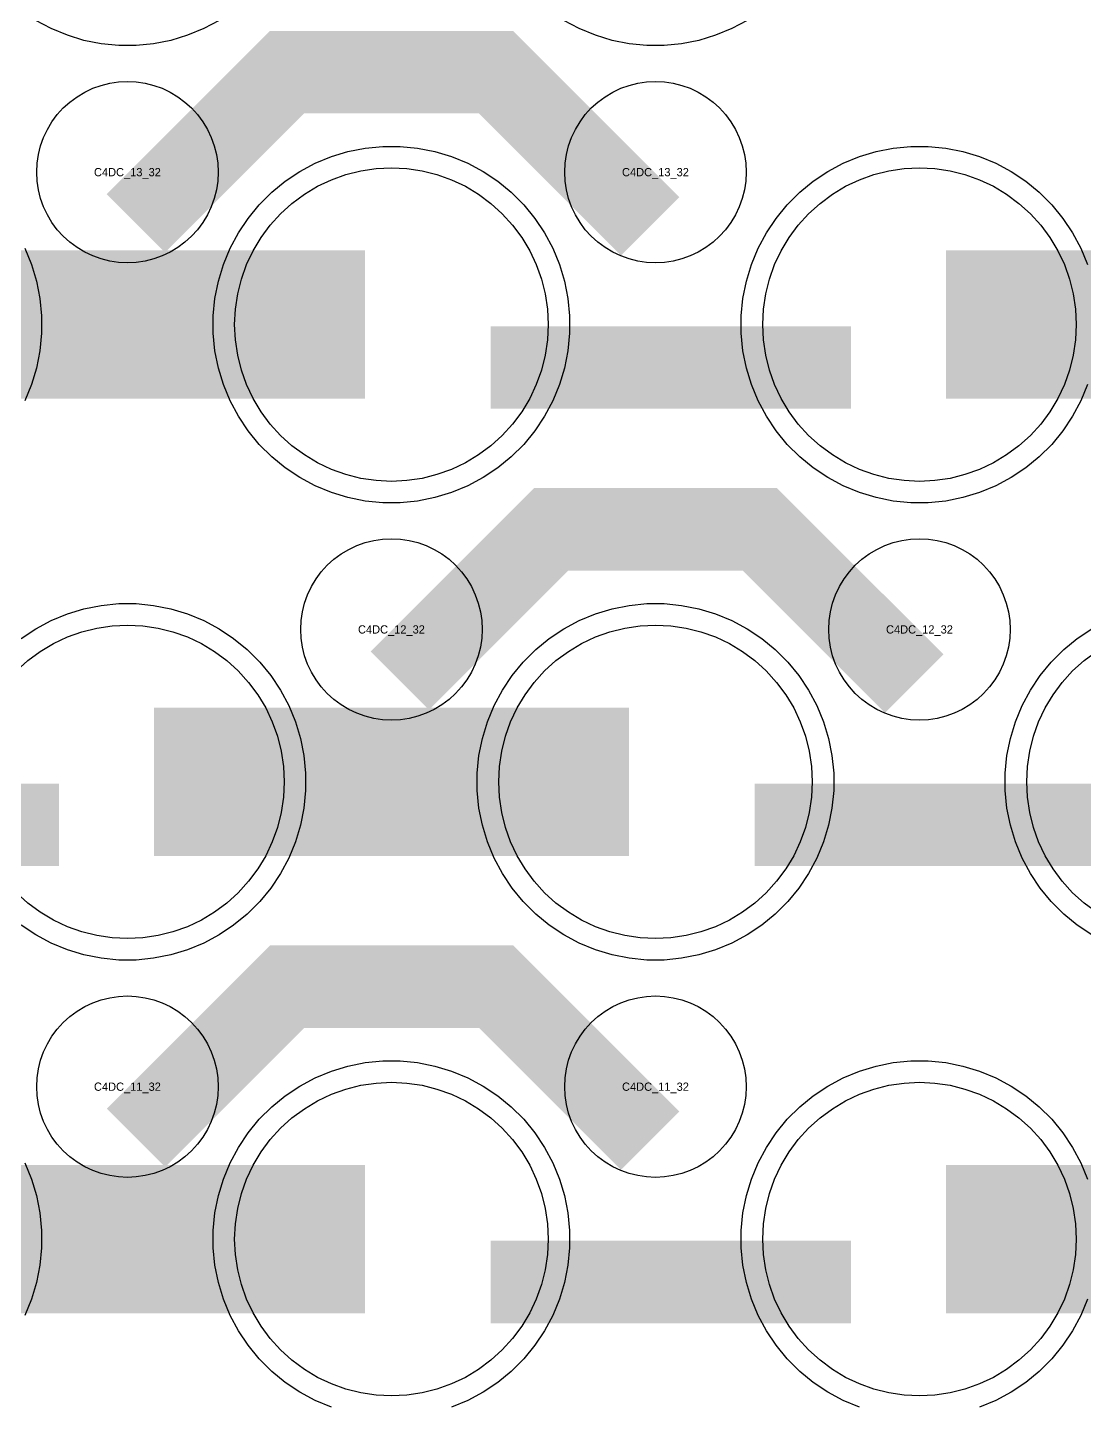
# Model space of a CAD drawing. Extents: x -11880 to 11880, y -14992 to 14992.
# Drawn here: x -1790.3 to -1470, y -13364.6 to -12948.2 of the extents above; entities that cross this region are included whole.
import ezdxf
from ezdxf.enums import TextEntityAlignment as Align

# ---------------------------------------------------------------- set-up
doc = ezdxf.new("R2010")
doc.units = 0
doc.header["$MEASUREMENT"] = 0
for name, color, linetype in [('GDS_775_DT_237', 138, 'CONTINUOUS'), ('RDL1_FS', 34, 'CONTINUOUS'), ('RDL_BS', 160, 'CONTINUOUS')]:
    doc.layers.add(name, color=color, linetype=linetype)

msp = doc.modelspace()

# ---------------------------------------------------------------- linework, layer by layer
at = {"layer": 'RDL1_FS'}
for points in [[(-1680, -13085.739), (-1684.657, -13085.51), (-1689.268, -13084.826), (-1693.791, -13083.694), (-1698.181, -13082.122), (-1702.395, -13080.13), (-1706.395, -13077.732), (-1710.14, -13074.954), (-1713.594, -13071.824), (-1716.724, -13068.37), (-1719.502, -13064.625), (-1721.9, -13060.625), (-1723.892, -13056.411), (-1725.464, -13052.021), (-1726.596, -13047.498), (-1727.28, -13042.887), (-1727.509, -13038.23), (-1727.28, -13033.573), (-1726.596, -13028.962), (-1725.464, -13024.439), (-1723.892, -13020.049), (-1721.9, -13015.835), (-1719.502, -13011.835), (-1716.724, -13008.09), (-1713.594, -13004.636), (-1710.14, -13001.506), (-1706.395, -12998.728), (-1702.395, -12996.33), (-1698.181, -12994.338), (-1693.791, -12992.766), (-1689.268, -12991.634), (-1684.657, -12990.95), (-1680, -12990.721), (-1675.343, -12990.95), (-1670.732, -12991.634), (-1666.209, -12992.766), (-1661.819, -12994.338), (-1657.605, -12996.33), (-1653.605, -12998.728), (-1649.86, -13001.506), (-1646.406, -13004.636), (-1643.276, -13008.09), (-1640.498, -13011.835), (-1638.1, -13015.835), (-1636.108, -13020.049), (-1634.536, -13024.439), (-1633.404, -13028.962), (-1632.72, -13033.573), (-1632.491, -13038.23), (-1632.72, -13042.887), (-1633.404, -13047.498), (-1634.536, -13052.021), (-1636.108, -13056.411), (-1638.1, -13060.625), (-1640.498, -13064.625), (-1643.276, -13068.37), (-1646.406, -13071.824), (-1649.86, -13074.954), (-1653.605, -13077.732), (-1657.605, -13080.13), (-1661.819, -13082.122), (-1666.209, -13083.694), (-1670.732, -13084.826), (-1675.343, -13085.51)], [(-1520, -13085.739), (-1524.657, -13085.51), (-1529.268, -13084.826), (-1533.791, -13083.694), (-1538.181, -13082.122), (-1542.395, -13080.13), (-1546.395, -13077.732), (-1550.14, -13074.954), (-1553.594, -13071.824), (-1556.724, -13068.37), (-1559.502, -13064.625), (-1561.9, -13060.625), (-1563.892, -13056.411), (-1565.464, -13052.021), (-1566.596, -13047.498), (-1567.28, -13042.887), (-1567.509, -13038.23), (-1567.28, -13033.573), (-1566.596, -13028.962), (-1565.464, -13024.439), (-1563.892, -13020.049), (-1561.9, -13015.835), (-1559.502, -13011.835), (-1556.724, -13008.09), (-1553.594, -13004.636), (-1550.14, -13001.506), (-1546.395, -12998.728), (-1542.395, -12996.33), (-1538.181, -12994.338), (-1533.791, -12992.766), (-1529.268, -12991.634), (-1524.657, -12990.95), (-1520, -12990.721), (-1515.343, -12990.95), (-1510.732, -12991.634), (-1506.209, -12992.766), (-1501.819, -12994.338), (-1497.605, -12996.33), (-1493.605, -12998.728), (-1489.86, -13001.506), (-1486.406, -13004.636), (-1483.276, -13008.09), (-1480.498, -13011.835), (-1478.1, -13015.835), (-1476.108, -13020.049), (-1474.536, -13024.439), (-1473.404, -13028.962), (-1472.72, -13033.573), (-1472.491, -13038.23), (-1472.72, -13042.887), (-1473.404, -13047.498), (-1474.536, -13052.021), (-1476.108, -13056.411), (-1478.1, -13060.625), (-1480.498, -13064.625), (-1483.276, -13068.37), (-1486.406, -13071.824), (-1489.86, -13074.954), (-1493.605, -13077.732), (-1497.605, -13080.13), (-1501.819, -13082.122), (-1506.209, -13083.694), (-1510.732, -13084.826), (-1515.343, -13085.51)], [(-1600, -13224.304), (-1604.657, -13224.075), (-1609.268, -13223.391), (-1613.791, -13222.259), (-1618.181, -13220.687), (-1622.395, -13218.695), (-1626.395, -13216.297), (-1630.14, -13213.519), (-1633.594, -13210.389), (-1636.724, -13206.935), (-1639.502, -13203.19), (-1641.9, -13199.19), (-1643.892, -13194.976), (-1645.464, -13190.586), (-1646.596, -13186.063), (-1647.28, -13181.452), (-1647.509, -13176.795), (-1647.28, -13172.138), (-1646.596, -13167.527), (-1645.464, -13163.004), (-1643.892, -13158.614), (-1641.9, -13154.4), (-1639.502, -13150.4), (-1636.724, -13146.655), (-1633.594, -13143.201), (-1630.14, -13140.071), (-1626.395, -13137.293), (-1622.395, -13134.895), (-1618.181, -13132.903), (-1613.791, -13131.331), (-1609.268, -13130.199), (-1604.657, -13129.515), (-1600, -13129.286), (-1595.343, -13129.515), (-1590.732, -13130.199), (-1586.209, -13131.331), (-1581.819, -13132.903), (-1577.605, -13134.895), (-1573.605, -13137.293), (-1569.86, -13140.071), (-1566.406, -13143.201), (-1563.276, -13146.655), (-1560.498, -13150.4), (-1558.1, -13154.4), (-1556.108, -13158.614), (-1554.536, -13163.004), (-1553.404, -13167.527), (-1552.72, -13172.138), (-1552.491, -13176.795), (-1552.72, -13181.452), (-1553.404, -13186.063), (-1554.536, -13190.586), (-1556.108, -13194.976), (-1558.1, -13199.19), (-1560.498, -13203.19), (-1563.276, -13206.935), (-1566.406, -13210.389), (-1569.86, -13213.519), (-1573.605, -13216.297), (-1577.605, -13218.695), (-1581.819, -13220.687), (-1586.209, -13222.259), (-1590.732, -13223.391), (-1595.343, -13224.075)], [(-1680, -13362.869), (-1684.657, -13362.64), (-1689.268, -13361.956), (-1693.791, -13360.824), (-1698.181, -13359.252), (-1702.395, -13357.26), (-1706.395, -13354.862), (-1710.14, -13352.084), (-1713.594, -13348.954), (-1716.724, -13345.5), (-1719.502, -13341.755), (-1721.9, -13337.755), (-1723.892, -13333.541), (-1725.464, -13329.151), (-1726.596, -13324.628), (-1727.28, -13320.017), (-1727.509, -13315.36), (-1727.28, -13310.703), (-1726.596, -13306.092), (-1725.464, -13301.569), (-1723.892, -13297.179), (-1721.9, -13292.965), (-1719.502, -13288.965), (-1716.724, -13285.22), (-1713.594, -13281.766), (-1710.14, -13278.636), (-1706.395, -13275.858), (-1702.395, -13273.46), (-1698.181, -13271.468), (-1693.791, -13269.896), (-1689.268, -13268.764), (-1684.657, -13268.08), (-1680, -13267.851), (-1675.343, -13268.08), (-1670.732, -13268.764), (-1666.209, -13269.896), (-1661.819, -13271.468), (-1657.605, -13273.46), (-1653.605, -13275.858), (-1649.86, -13278.636), (-1646.406, -13281.766), (-1643.276, -13285.22), (-1640.498, -13288.965), (-1638.1, -13292.965), (-1636.108, -13297.179), (-1634.536, -13301.569), (-1633.404, -13306.092), (-1632.72, -13310.703), (-1632.491, -13315.36), (-1632.72, -13320.017), (-1633.404, -13324.628), (-1634.536, -13329.151), (-1636.108, -13333.541), (-1638.1, -13337.755), (-1640.498, -13341.755), (-1643.276, -13345.5), (-1646.406, -13348.954), (-1649.86, -13352.084), (-1653.605, -13354.862), (-1657.605, -13357.26), (-1661.819, -13359.252), (-1666.209, -13360.824), (-1670.732, -13361.956), (-1675.343, -13362.64)], [(-1520, -13362.869), (-1524.657, -13362.64), (-1529.268, -13361.956), (-1533.791, -13360.824), (-1538.181, -13359.252), (-1542.395, -13357.26), (-1546.395, -13354.862), (-1550.14, -13352.084), (-1553.594, -13348.954), (-1556.724, -13345.5), (-1559.502, -13341.755), (-1561.9, -13337.755), (-1563.892, -13333.541), (-1565.464, -13329.151), (-1566.596, -13324.628), (-1567.28, -13320.017), (-1567.509, -13315.36), (-1567.28, -13310.703), (-1566.596, -13306.092), (-1565.464, -13301.569), (-1563.892, -13297.179), (-1561.9, -13292.965), (-1559.502, -13288.965), (-1556.724, -13285.22), (-1553.594, -13281.766), (-1550.14, -13278.636), (-1546.395, -13275.858), (-1542.395, -13273.46), (-1538.181, -13271.468), (-1533.791, -13269.896), (-1529.268, -13268.764), (-1524.657, -13268.08), (-1520, -13267.851), (-1515.343, -13268.08), (-1510.732, -13268.764), (-1506.209, -13269.896), (-1501.819, -13271.468), (-1497.605, -13273.46), (-1493.605, -13275.858), (-1489.86, -13278.636), (-1486.406, -13281.766), (-1483.276, -13285.22), (-1480.498, -13288.965), (-1478.1, -13292.965), (-1476.108, -13297.179), (-1474.536, -13301.569), (-1473.404, -13306.092), (-1472.72, -13310.703), (-1472.491, -13315.36), (-1472.72, -13320.017), (-1473.404, -13324.628), (-1474.536, -13329.151), (-1476.108, -13333.541), (-1478.1, -13337.755), (-1480.498, -13341.755), (-1483.276, -13345.5), (-1486.406, -13348.954), (-1489.86, -13352.084), (-1493.605, -13354.862), (-1497.605, -13357.26), (-1501.819, -13359.252), (-1506.209, -13360.824), (-1510.732, -13361.956), (-1515.343, -13362.64)]]:
    msp.add_lwpolyline(points, close=True, dxfattribs=at)
for points in [[(-1831.998, -13038.23, 45, 45, 0), (-1759.998, -13038.23, 45, 45, 0)], [(-1759.998, -13038.23, 45, 45, 0), (-1687.998, -13038.23, 45, 45, 0)], [(-1511.998, -13038.23, 45, 45, 0), (-1439.998, -13038.23, 45, 45, 0)], [(-1751.998, -13176.795, 45, 45, 0), (-1679.998, -13176.795, 45, 45, 0)], [(-1679.998, -13176.795, 45, 45, 0), (-1607.998, -13176.795, 45, 45, 0)], [(-1831.998, -13315.36, 45, 45, 0), (-1759.998, -13315.36, 45, 45, 0)], [(-1759.998, -13315.36, 45, 45, 0), (-1687.998, -13315.36, 45, 45, 0)], [(-1511.998, -13315.36, 45, 45, 0), (-1439.998, -13315.36, 45, 45, 0)]]:
    msp.add_lwpolyline(points, format="xyseb", dxfattribs=at)
for points in [[(-1793.594, -13143.201), (-1790.14, -13140.071), (-1786.395, -13137.293), (-1782.395, -13134.895), (-1778.181, -13132.903), (-1773.791, -13131.331), (-1769.268, -13130.199), (-1764.657, -13129.515), (-1760, -13129.286), (-1755.343, -13129.515), (-1750.732, -13130.199), (-1746.209, -13131.331), (-1741.819, -13132.903), (-1737.605, -13134.895), (-1733.605, -13137.293), (-1729.86, -13140.071), (-1726.406, -13143.201), (-1723.276, -13146.655), (-1720.498, -13150.4), (-1718.1, -13154.4), (-1716.108, -13158.614), (-1714.536, -13163.004), (-1713.404, -13167.527), (-1712.72, -13172.138), (-1712.491, -13176.795), (-1712.72, -13181.452), (-1713.404, -13186.063), (-1714.536, -13190.586), (-1716.108, -13194.976), (-1718.1, -13199.19), (-1720.498, -13203.19), (-1723.276, -13206.935), (-1726.406, -13210.389), (-1729.86, -13213.519), (-1733.605, -13216.297), (-1737.605, -13218.695), (-1741.819, -13220.687), (-1746.209, -13222.259), (-1750.732, -13223.391), (-1755.343, -13224.075), (-1760, -13224.304), (-1764.657, -13224.075), (-1769.268, -13223.391), (-1773.791, -13222.259), (-1778.181, -13220.687), (-1782.395, -13218.695), (-1786.395, -13216.297), (-1790.14, -13213.519), (-1793.594, -13210.389)], [(-1466.395, -13216.297), (-1470.14, -13213.519), (-1473.594, -13210.389), (-1476.724, -13206.935), (-1479.502, -13203.19), (-1481.9, -13199.19), (-1483.892, -13194.976), (-1485.464, -13190.586), (-1486.596, -13186.063), (-1487.28, -13181.452), (-1487.509, -13176.795), (-1487.28, -13172.138), (-1486.596, -13167.527), (-1485.464, -13163.004), (-1483.892, -13158.614), (-1481.9, -13154.4), (-1479.502, -13150.4), (-1476.724, -13146.655), (-1473.594, -13143.201), (-1470.14, -13140.071), (-1466.395, -13137.293)]]:
    msp.add_lwpolyline(points, dxfattribs=at)
at = {"layer": 'RDL_BS'}
for points in [[(-1732.223, -12946.048), (-1736.885, -12948.54), (-1741.795, -12950.571), (-1746.835, -12952.102), (-1752.062, -12953.148), (-1757.356, -12953.665), (-1762.644, -12953.665), (-1767.938, -12953.148), (-1773.165, -12952.102), (-1778.205, -12950.571), (-1783.115, -12948.54), (-1787.777, -12946.048)], [(-1572.223, -12946.048), (-1576.885, -12948.54), (-1581.795, -12950.571), (-1586.835, -12952.102), (-1592.062, -12953.148), (-1597.356, -12953.665), (-1602.644, -12953.665), (-1607.938, -12953.148), (-1613.165, -12952.102), (-1618.205, -12950.571), (-1623.115, -12948.54), (-1627.777, -12946.048)], [(-1469.094, -13056.435), (-1471.125, -13061.345), (-1473.617, -13066.007), (-1476.564, -13070.421), (-1479.926, -13074.522), (-1483.708, -13078.304), (-1487.809, -13081.666), (-1492.223, -13084.613), (-1496.885, -13087.105), (-1501.795, -13089.136), (-1506.835, -13090.667), (-1512.062, -13091.713), (-1517.356, -13092.23), (-1522.644, -13092.23), (-1527.938, -13091.713), (-1533.165, -13090.667), (-1538.205, -13089.136), (-1543.115, -13087.105), (-1547.777, -13084.613), (-1552.191, -13081.666), (-1556.292, -13078.304), (-1560.074, -13074.522), (-1563.436, -13070.421), (-1566.383, -13066.007), (-1568.875, -13061.345), (-1570.906, -13056.435), (-1572.437, -13051.395), (-1573.483, -13046.168), (-1574, -13040.874), (-1574, -13035.586), (-1573.483, -13030.292), (-1572.437, -13025.065), (-1570.906, -13020.025), (-1568.875, -13015.115), (-1566.383, -13010.453), (-1563.436, -13006.039), (-1560.074, -13001.938), (-1556.292, -12998.156), (-1552.191, -12994.794), (-1547.777, -12991.847), (-1543.115, -12989.355), (-1538.205, -12987.324), (-1533.165, -12985.793), (-1527.938, -12984.747), (-1522.644, -12984.23), (-1517.356, -12984.23), (-1512.062, -12984.747), (-1506.835, -12985.793), (-1501.795, -12987.324), (-1496.885, -12989.355), (-1492.223, -12991.847), (-1487.809, -12994.794), (-1483.708, -12998.156), (-1479.926, -13001.938), (-1476.564, -13006.039), (-1473.617, -13010.453), (-1471.125, -13015.115), (-1469.094, -13020.025)], [(-1791.125, -13015.115), (-1789.094, -13020.025), (-1787.563, -13025.065), (-1786.517, -13030.292), (-1786, -13035.586), (-1786, -13040.874), (-1786.517, -13046.168), (-1787.563, -13051.395), (-1789.094, -13056.435), (-1791.125, -13061.345)], [(-1792.191, -13133.359), (-1787.777, -13130.412), (-1783.115, -13127.92), (-1778.205, -13125.889), (-1773.165, -13124.358), (-1767.938, -13123.312), (-1762.644, -13122.795), (-1757.356, -13122.795), (-1752.062, -13123.312), (-1746.835, -13124.358), (-1741.795, -13125.889), (-1736.885, -13127.92), (-1732.223, -13130.412), (-1727.809, -13133.359), (-1723.708, -13136.721), (-1719.926, -13140.503), (-1716.564, -13144.604), (-1713.617, -13149.018), (-1711.125, -13153.68), (-1709.094, -13158.59), (-1707.563, -13163.63), (-1706.517, -13168.857), (-1706, -13174.151), (-1706, -13179.439), (-1706.517, -13184.733), (-1707.563, -13189.96), (-1709.094, -13195), (-1711.125, -13199.91), (-1713.617, -13204.572), (-1716.564, -13208.986), (-1719.926, -13213.087), (-1723.708, -13216.869), (-1727.809, -13220.231), (-1732.223, -13223.178), (-1736.885, -13225.67), (-1741.795, -13227.701), (-1746.835, -13229.232), (-1752.062, -13230.278), (-1757.356, -13230.795), (-1762.644, -13230.795), (-1767.938, -13230.278), (-1773.165, -13229.232), (-1778.205, -13227.701), (-1783.115, -13225.67), (-1787.777, -13223.178), (-1792.191, -13220.231)], [(-1467.777, -13223.178), (-1472.191, -13220.231), (-1476.292, -13216.869), (-1480.074, -13213.087), (-1483.436, -13208.986), (-1486.383, -13204.572), (-1488.875, -13199.91), (-1490.906, -13195), (-1492.437, -13189.96), (-1493.483, -13184.733), (-1494, -13179.439), (-1494, -13174.151), (-1493.483, -13168.857), (-1492.437, -13163.63), (-1490.906, -13158.59), (-1488.875, -13153.68), (-1486.383, -13149.018), (-1483.436, -13144.604), (-1480.074, -13140.503), (-1476.292, -13136.721), (-1472.191, -13133.359), (-1467.777, -13130.412)], [(-1698.205, -13366.266), (-1703.115, -13364.235), (-1707.777, -13361.743), (-1712.191, -13358.796), (-1716.292, -13355.434), (-1720.074, -13351.652), (-1723.436, -13347.551), (-1726.383, -13343.137), (-1728.875, -13338.475), (-1730.906, -13333.565), (-1732.437, -13328.525), (-1733.483, -13323.298), (-1734, -13318.004), (-1734, -13312.716), (-1733.483, -13307.422), (-1732.437, -13302.195), (-1730.906, -13297.155), (-1728.875, -13292.245), (-1726.383, -13287.583), (-1723.436, -13283.169), (-1720.074, -13279.068), (-1716.292, -13275.286), (-1712.191, -13271.924), (-1707.777, -13268.977), (-1703.115, -13266.485), (-1698.205, -13264.454), (-1693.165, -13262.923), (-1687.938, -13261.877), (-1682.644, -13261.36), (-1677.356, -13261.36), (-1672.062, -13261.877), (-1666.835, -13262.923), (-1661.795, -13264.454), (-1656.885, -13266.485), (-1652.223, -13268.977), (-1647.809, -13271.924), (-1643.708, -13275.286), (-1639.926, -13279.068), (-1636.564, -13283.169), (-1633.617, -13287.583), (-1631.125, -13292.245), (-1629.094, -13297.155), (-1627.563, -13302.195), (-1626.517, -13307.422), (-1626, -13312.716), (-1626, -13318.004), (-1626.517, -13323.298), (-1627.563, -13328.525), (-1629.094, -13333.565), (-1631.125, -13338.475), (-1633.617, -13343.137), (-1636.564, -13347.551), (-1639.926, -13351.652), (-1643.708, -13355.434), (-1647.809, -13358.796), (-1652.223, -13361.743), (-1656.885, -13364.235), (-1661.795, -13366.266)], [(-1538.205, -13366.266), (-1543.115, -13364.235), (-1547.777, -13361.743), (-1552.191, -13358.796), (-1556.292, -13355.434), (-1560.074, -13351.652), (-1563.436, -13347.551), (-1566.383, -13343.137), (-1568.875, -13338.475), (-1570.906, -13333.565), (-1572.437, -13328.525), (-1573.483, -13323.298), (-1574, -13318.004), (-1574, -13312.716), (-1573.483, -13307.422), (-1572.437, -13302.195), (-1570.906, -13297.155), (-1568.875, -13292.245), (-1566.383, -13287.583), (-1563.436, -13283.169), (-1560.074, -13279.068), (-1556.292, -13275.286), (-1552.191, -13271.924), (-1547.777, -13268.977), (-1543.115, -13266.485), (-1538.205, -13264.454), (-1533.165, -13262.923), (-1527.938, -13261.877), (-1522.644, -13261.36), (-1517.356, -13261.36), (-1512.062, -13261.877), (-1506.835, -13262.923), (-1501.795, -13264.454), (-1496.885, -13266.485), (-1492.223, -13268.977), (-1487.809, -13271.924), (-1483.708, -13275.286), (-1479.926, -13279.068), (-1476.564, -13283.169), (-1473.617, -13287.583), (-1471.125, -13292.245), (-1469.094, -13297.155)], [(-1791.125, -13292.245), (-1789.094, -13297.155), (-1787.563, -13302.195), (-1786.517, -13307.422), (-1786, -13312.716), (-1786, -13318.004), (-1786.517, -13323.298), (-1787.563, -13328.525), (-1789.094, -13333.565), (-1791.125, -13338.475)], [(-1469.094, -13333.565), (-1471.125, -13338.475), (-1473.617, -13343.137), (-1476.564, -13347.551), (-1479.926, -13351.652), (-1483.708, -13355.434), (-1487.809, -13358.796), (-1492.223, -13361.743), (-1496.885, -13364.235), (-1501.795, -13366.266)]]:
    msp.add_lwpolyline(points, dxfattribs=at)
for points in [[(-1757.438, -13007.544, 25, 25, 0), (-1711.623, -12961.729, 25, 25, 0), (-1678.07, -12961.729, 25, 25, 0)], [(-1601.599, -13008.443, 25, 25, 0), (-1648.313, -12961.729, 25, 25, 0), (-1678.071, -12961.729, 25, 25, 0)], [(-1649.984, -13051.243, 25, 25, 0), (-1540.719, -13051.243, 25, 25, 0)], [(-1677.438, -13146.109, 25, 25, 0), (-1631.623, -13100.294, 25, 25, 0), (-1598.07, -13100.294, 25, 25, 0)], [(-1521.599, -13147.008, 25, 25, 0), (-1568.313, -13100.294, 25, 25, 0), (-1598.071, -13100.294, 25, 25, 0)], [(-1889.984, -13189.808, 25, 25, 0), (-1780.719, -13189.808, 25, 25, 0)], [(-1569.984, -13189.808, 25, 25, 0), (-1460.719, -13189.808, 25, 25, 0)], [(-1757.438, -13284.674, 25, 25, 0), (-1711.623, -13238.859, 25, 25, 0), (-1678.07, -13238.859, 25, 25, 0)], [(-1601.599, -13285.573, 25, 25, 0), (-1648.313, -13238.859, 25, 25, 0), (-1678.071, -13238.859, 25, 25, 0)], [(-1649.984, -13328.373, 25, 25, 0), (-1540.719, -13328.373, 25, 25, 0)]]:
    msp.add_lwpolyline(points, format="xyseb", dxfattribs=at)
for points in [[(-1760, -13019.536), (-1762.693, -13019.404), (-1765.365, -13019.008), (-1767.984, -13018.351), (-1770.519, -13017.444), (-1772.956, -13016.292), (-1775.28, -13014.899), (-1777.443, -13013.296), (-1779.442, -13011.484), (-1781.254, -13009.485), (-1782.857, -13007.322), (-1784.25, -13004.998), (-1785.402, -13002.561), (-1786.309, -13000.026), (-1786.966, -12997.407), (-1787.362, -12994.735), (-1787.494, -12992.042), (-1787.362, -12989.349), (-1786.966, -12986.677), (-1786.309, -12984.058), (-1785.402, -12981.523), (-1784.25, -12979.086), (-1782.857, -12976.762), (-1781.254, -12974.599), (-1779.442, -12972.6), (-1777.443, -12970.788), (-1775.28, -12969.185), (-1772.956, -12967.792), (-1770.519, -12966.64), (-1767.984, -12965.733), (-1765.365, -12965.076), (-1762.693, -12964.68), (-1760, -12964.548), (-1757.307, -12964.68), (-1754.635, -12965.076), (-1752.016, -12965.733), (-1749.481, -12966.64), (-1747.044, -12967.792), (-1744.72, -12969.185), (-1742.557, -12970.788), (-1740.558, -12972.6), (-1738.746, -12974.599), (-1737.143, -12976.762), (-1735.75, -12979.086), (-1734.598, -12981.523), (-1733.691, -12984.058), (-1733.034, -12986.677), (-1732.638, -12989.349), (-1732.506, -12992.042), (-1732.638, -12994.735), (-1733.034, -12997.407), (-1733.691, -13000.026), (-1734.598, -13002.561), (-1735.75, -13004.998), (-1737.143, -13007.322), (-1738.746, -13009.485), (-1740.558, -13011.484), (-1742.557, -13013.296), (-1744.72, -13014.899), (-1747.044, -13016.292), (-1749.481, -13017.444), (-1752.016, -13018.351), (-1754.635, -13019.008), (-1757.307, -13019.404)], [(-1600, -13019.536), (-1602.693, -13019.404), (-1605.365, -13019.008), (-1607.984, -13018.351), (-1610.519, -13017.444), (-1612.956, -13016.292), (-1615.28, -13014.899), (-1617.443, -13013.296), (-1619.442, -13011.484), (-1621.254, -13009.485), (-1622.857, -13007.322), (-1624.25, -13004.998), (-1625.402, -13002.561), (-1626.309, -13000.026), (-1626.966, -12997.407), (-1627.362, -12994.735), (-1627.494, -12992.042), (-1627.362, -12989.349), (-1626.966, -12986.677), (-1626.309, -12984.058), (-1625.402, -12981.523), (-1624.25, -12979.086), (-1622.857, -12976.762), (-1621.254, -12974.599), (-1619.442, -12972.6), (-1617.443, -12970.788), (-1615.28, -12969.185), (-1612.956, -12967.792), (-1610.519, -12966.64), (-1607.984, -12965.733), (-1605.365, -12965.076), (-1602.693, -12964.68), (-1600, -12964.548), (-1597.307, -12964.68), (-1594.635, -12965.076), (-1592.016, -12965.733), (-1589.481, -12966.64), (-1587.044, -12967.792), (-1584.72, -12969.185), (-1582.557, -12970.788), (-1580.558, -12972.6), (-1578.746, -12974.599), (-1577.143, -12976.762), (-1575.75, -12979.086), (-1574.598, -12981.523), (-1573.691, -12984.058), (-1573.034, -12986.677), (-1572.638, -12989.349), (-1572.506, -12992.042), (-1572.638, -12994.735), (-1573.034, -12997.407), (-1573.691, -13000.026), (-1574.598, -13002.561), (-1575.75, -13004.998), (-1577.143, -13007.322), (-1578.746, -13009.485), (-1580.558, -13011.484), (-1582.557, -13013.296), (-1584.72, -13014.899), (-1587.044, -13016.292), (-1589.481, -13017.444), (-1592.016, -13018.351), (-1594.635, -13019.008), (-1597.307, -13019.404)], [(-1682.644, -13092.23), (-1687.938, -13091.713), (-1693.165, -13090.667), (-1698.205, -13089.136), (-1703.115, -13087.105), (-1707.777, -13084.613), (-1712.191, -13081.666), (-1716.292, -13078.304), (-1720.074, -13074.522), (-1723.436, -13070.421), (-1726.383, -13066.007), (-1728.875, -13061.345), (-1730.906, -13056.435), (-1732.437, -13051.395), (-1733.483, -13046.168), (-1734, -13040.874), (-1734, -13035.586), (-1733.483, -13030.292), (-1732.437, -13025.065), (-1730.906, -13020.025), (-1728.875, -13015.115), (-1726.383, -13010.453), (-1723.436, -13006.039), (-1720.074, -13001.938), (-1716.292, -12998.156), (-1712.191, -12994.794), (-1707.777, -12991.847), (-1703.115, -12989.355), (-1698.205, -12987.324), (-1693.165, -12985.793), (-1687.938, -12984.747), (-1682.644, -12984.23), (-1677.356, -12984.23), (-1672.062, -12984.747), (-1666.835, -12985.793), (-1661.795, -12987.324), (-1656.885, -12989.355), (-1652.223, -12991.847), (-1647.809, -12994.794), (-1643.708, -12998.156), (-1639.926, -13001.938), (-1636.564, -13006.039), (-1633.617, -13010.453), (-1631.125, -13015.115), (-1629.094, -13020.025), (-1627.563, -13025.065), (-1626.517, -13030.292), (-1626, -13035.586), (-1626, -13040.874), (-1626.517, -13046.168), (-1627.563, -13051.395), (-1629.094, -13056.435), (-1631.125, -13061.345), (-1633.617, -13066.007), (-1636.564, -13070.421), (-1639.926, -13074.522), (-1643.708, -13078.304), (-1647.809, -13081.666), (-1652.223, -13084.613), (-1656.885, -13087.105), (-1661.795, -13089.136), (-1666.835, -13090.667), (-1672.062, -13091.713), (-1677.356, -13092.23)], [(-1680, -13158.101), (-1682.693, -13157.969), (-1685.365, -13157.573), (-1687.984, -13156.916), (-1690.519, -13156.009), (-1692.956, -13154.857), (-1695.28, -13153.464), (-1697.443, -13151.861), (-1699.442, -13150.049), (-1701.254, -13148.05), (-1702.857, -13145.887), (-1704.25, -13143.563), (-1705.402, -13141.126), (-1706.309, -13138.591), (-1706.966, -13135.972), (-1707.362, -13133.3), (-1707.494, -13130.607), (-1707.362, -13127.914), (-1706.966, -13125.242), (-1706.309, -13122.623), (-1705.402, -13120.088), (-1704.25, -13117.651), (-1702.857, -13115.327), (-1701.254, -13113.164), (-1699.442, -13111.165), (-1697.443, -13109.353), (-1695.28, -13107.75), (-1692.956, -13106.357), (-1690.519, -13105.205), (-1687.984, -13104.298), (-1685.365, -13103.641), (-1682.693, -13103.245), (-1680, -13103.113), (-1677.307, -13103.245), (-1674.635, -13103.641), (-1672.016, -13104.298), (-1669.481, -13105.205), (-1667.044, -13106.357), (-1664.72, -13107.75), (-1662.557, -13109.353), (-1660.558, -13111.165), (-1658.746, -13113.164), (-1657.143, -13115.327), (-1655.75, -13117.651), (-1654.598, -13120.088), (-1653.691, -13122.623), (-1653.034, -13125.242), (-1652.638, -13127.914), (-1652.506, -13130.607), (-1652.638, -13133.3), (-1653.034, -13135.972), (-1653.691, -13138.591), (-1654.598, -13141.126), (-1655.75, -13143.563), (-1657.143, -13145.887), (-1658.746, -13148.05), (-1660.558, -13150.049), (-1662.557, -13151.861), (-1664.72, -13153.464), (-1667.044, -13154.857), (-1669.481, -13156.009), (-1672.016, -13156.916), (-1674.635, -13157.573), (-1677.307, -13157.969)], [(-1520, -13158.101), (-1522.693, -13157.969), (-1525.365, -13157.573), (-1527.984, -13156.916), (-1530.519, -13156.009), (-1532.956, -13154.857), (-1535.28, -13153.464), (-1537.443, -13151.861), (-1539.442, -13150.049), (-1541.254, -13148.05), (-1542.857, -13145.887), (-1544.25, -13143.563), (-1545.402, -13141.126), (-1546.309, -13138.591), (-1546.966, -13135.972), (-1547.362, -13133.3), (-1547.494, -13130.607), (-1547.362, -13127.914), (-1546.966, -13125.242), (-1546.309, -13122.623), (-1545.402, -13120.088), (-1544.25, -13117.651), (-1542.857, -13115.327), (-1541.254, -13113.164), (-1539.442, -13111.165), (-1537.443, -13109.353), (-1535.28, -13107.75), (-1532.956, -13106.357), (-1530.519, -13105.205), (-1527.984, -13104.298), (-1525.365, -13103.641), (-1522.693, -13103.245), (-1520, -13103.113), (-1517.307, -13103.245), (-1514.635, -13103.641), (-1512.016, -13104.298), (-1509.481, -13105.205), (-1507.044, -13106.357), (-1504.72, -13107.75), (-1502.557, -13109.353), (-1500.558, -13111.165), (-1498.746, -13113.164), (-1497.143, -13115.327), (-1495.75, -13117.651), (-1494.598, -13120.088), (-1493.691, -13122.623), (-1493.034, -13125.242), (-1492.638, -13127.914), (-1492.506, -13130.607), (-1492.638, -13133.3), (-1493.034, -13135.972), (-1493.691, -13138.591), (-1494.598, -13141.126), (-1495.75, -13143.563), (-1497.143, -13145.887), (-1498.746, -13148.05), (-1500.558, -13150.049), (-1502.557, -13151.861), (-1504.72, -13153.464), (-1507.044, -13154.857), (-1509.481, -13156.009), (-1512.016, -13156.916), (-1514.635, -13157.573), (-1517.307, -13157.969)], [(-1602.644, -13230.795), (-1607.938, -13230.278), (-1613.165, -13229.232), (-1618.205, -13227.701), (-1623.115, -13225.67), (-1627.777, -13223.178), (-1632.191, -13220.231), (-1636.292, -13216.869), (-1640.074, -13213.087), (-1643.436, -13208.986), (-1646.383, -13204.572), (-1648.875, -13199.91), (-1650.906, -13195), (-1652.437, -13189.96), (-1653.483, -13184.733), (-1654, -13179.439), (-1654, -13174.151), (-1653.483, -13168.857), (-1652.437, -13163.63), (-1650.906, -13158.59), (-1648.875, -13153.68), (-1646.383, -13149.018), (-1643.436, -13144.604), (-1640.074, -13140.503), (-1636.292, -13136.721), (-1632.191, -13133.359), (-1627.777, -13130.412), (-1623.115, -13127.92), (-1618.205, -13125.889), (-1613.165, -13124.358), (-1607.938, -13123.312), (-1602.644, -13122.795), (-1597.356, -13122.795), (-1592.062, -13123.312), (-1586.835, -13124.358), (-1581.795, -13125.889), (-1576.885, -13127.92), (-1572.223, -13130.412), (-1567.809, -13133.359), (-1563.708, -13136.721), (-1559.926, -13140.503), (-1556.564, -13144.604), (-1553.617, -13149.018), (-1551.125, -13153.68), (-1549.094, -13158.59), (-1547.563, -13163.63), (-1546.517, -13168.857), (-1546, -13174.151), (-1546, -13179.439), (-1546.517, -13184.733), (-1547.563, -13189.96), (-1549.094, -13195), (-1551.125, -13199.91), (-1553.617, -13204.572), (-1556.564, -13208.986), (-1559.926, -13213.087), (-1563.708, -13216.869), (-1567.809, -13220.231), (-1572.223, -13223.178), (-1576.885, -13225.67), (-1581.795, -13227.701), (-1586.835, -13229.232), (-1592.062, -13230.278), (-1597.356, -13230.795)], [(-1760, -13296.666), (-1762.693, -13296.534), (-1765.365, -13296.138), (-1767.984, -13295.481), (-1770.519, -13294.574), (-1772.956, -13293.422), (-1775.28, -13292.029), (-1777.443, -13290.426), (-1779.442, -13288.614), (-1781.254, -13286.615), (-1782.857, -13284.452), (-1784.25, -13282.128), (-1785.402, -13279.691), (-1786.309, -13277.156), (-1786.966, -13274.537), (-1787.362, -13271.865), (-1787.494, -13269.172), (-1787.362, -13266.479), (-1786.966, -13263.807), (-1786.309, -13261.188), (-1785.402, -13258.653), (-1784.25, -13256.216), (-1782.857, -13253.892), (-1781.254, -13251.729), (-1779.442, -13249.73), (-1777.443, -13247.918), (-1775.28, -13246.315), (-1772.956, -13244.922), (-1770.519, -13243.77), (-1767.984, -13242.863), (-1765.365, -13242.206), (-1762.693, -13241.81), (-1760, -13241.678), (-1757.307, -13241.81), (-1754.635, -13242.206), (-1752.016, -13242.863), (-1749.481, -13243.77), (-1747.044, -13244.922), (-1744.72, -13246.315), (-1742.557, -13247.918), (-1740.558, -13249.73), (-1738.746, -13251.729), (-1737.143, -13253.892), (-1735.75, -13256.216), (-1734.598, -13258.653), (-1733.691, -13261.188), (-1733.034, -13263.807), (-1732.638, -13266.479), (-1732.506, -13269.172), (-1732.638, -13271.865), (-1733.034, -13274.537), (-1733.691, -13277.156), (-1734.598, -13279.691), (-1735.75, -13282.128), (-1737.143, -13284.452), (-1738.746, -13286.615), (-1740.558, -13288.614), (-1742.557, -13290.426), (-1744.72, -13292.029), (-1747.044, -13293.422), (-1749.481, -13294.574), (-1752.016, -13295.481), (-1754.635, -13296.138), (-1757.307, -13296.534)], [(-1600, -13296.666), (-1602.693, -13296.534), (-1605.365, -13296.138), (-1607.984, -13295.481), (-1610.519, -13294.574), (-1612.956, -13293.422), (-1615.28, -13292.029), (-1617.443, -13290.426), (-1619.442, -13288.614), (-1621.254, -13286.615), (-1622.857, -13284.452), (-1624.25, -13282.128), (-1625.402, -13279.691), (-1626.309, -13277.156), (-1626.966, -13274.537), (-1627.362, -13271.865), (-1627.494, -13269.172), (-1627.362, -13266.479), (-1626.966, -13263.807), (-1626.309, -13261.188), (-1625.402, -13258.653), (-1624.25, -13256.216), (-1622.857, -13253.892), (-1621.254, -13251.729), (-1619.442, -13249.73), (-1617.443, -13247.918), (-1615.28, -13246.315), (-1612.956, -13244.922), (-1610.519, -13243.77), (-1607.984, -13242.863), (-1605.365, -13242.206), (-1602.693, -13241.81), (-1600, -13241.678), (-1597.307, -13241.81), (-1594.635, -13242.206), (-1592.016, -13242.863), (-1589.481, -13243.77), (-1587.044, -13244.922), (-1584.72, -13246.315), (-1582.557, -13247.918), (-1580.558, -13249.73), (-1578.746, -13251.729), (-1577.143, -13253.892), (-1575.75, -13256.216), (-1574.598, -13258.653), (-1573.691, -13261.188), (-1573.034, -13263.807), (-1572.638, -13266.479), (-1572.506, -13269.172), (-1572.638, -13271.865), (-1573.034, -13274.537), (-1573.691, -13277.156), (-1574.598, -13279.691), (-1575.75, -13282.128), (-1577.143, -13284.452), (-1578.746, -13286.615), (-1580.558, -13288.614), (-1582.557, -13290.426), (-1584.72, -13292.029), (-1587.044, -13293.422), (-1589.481, -13294.574), (-1592.016, -13295.481), (-1594.635, -13296.138), (-1597.307, -13296.534)]]:
    msp.add_lwpolyline(points, close=True, dxfattribs=at)

# ---------------------------------------------------------------- texts
at = {"layer": 'GDS_775_DT_237'}
for s, p in [('C4DC_13_32', (-1760, -12992.042)), ('C4DC_13_32', (-1760, -12992.042)), ('C4DC_13_32', (-1600, -12992.042)), ('C4DC_13_32', (-1600, -12992.042)), ('C4DC_12_32', (-1680, -13130.607)), ('C4DC_12_32', (-1680, -13130.607)), ('C4DC_12_32', (-1520, -13130.607)), ('C4DC_12_32', (-1520, -13130.607)), ('C4DC_11_32', (-1760, -13269.172)), ('C4DC_11_32', (-1760, -13269.172)), ('C4DC_11_32', (-1600, -13269.172)), ('C4DC_11_32', (-1600, -13269.172))]:
    msp.add_text(s, height=2.5, dxfattribs=at).set_placement(p, align=Align.MIDDLE_CENTER)

doc.saveas('drawing.dxf')
